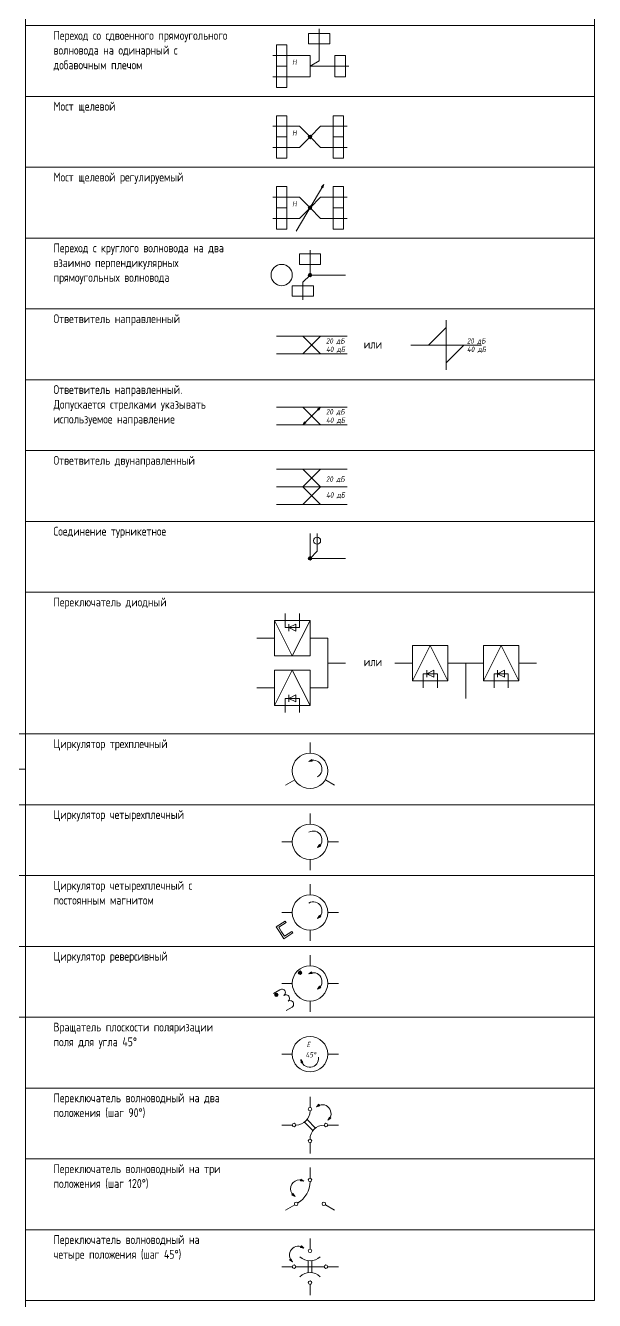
# Model space of a CAD drawing. Header units: millimetres. Extents: x 105 to 909, y -265 to 982.
# Drawn here: x 426.8 to 587.5, y 165.5 to 525.5 of the extents above; entities that cross this region are included whole.
import ezdxf

# ---------------------------------------------------------------- set-up
doc = ezdxf.new("R2010")
doc.units = ezdxf.units.MM
doc.layers.get('0').update_dxf_attribs({"lineweight": 20})
doc.styles.add('GOST', font='')
doc.styles.get('GOST').set_extended_font_data('GOST type A')

msp = doc.modelspace()

# ---------------------------------------------------------------- hatches: boundary and pattern name
h = msp.add_hatch(color=256)
h.dxf.hatch_style = 1
h.paths.add_polyline_path([(506.8, 494.36), (507.16, 494), (507.51, 494.36, 0.414214)])
h.paths.add_polyline_path([(506.8, 494.36, 0.198912), (506.66, 494, 0.198912), (506.8, 493.65), (507.16, 494)])
h.paths.add_polyline_path([(507.16, 494), (506.8, 493.65, 0.414214), (507.51, 493.65)])
h.paths.add_polyline_path([(507.51, 494.36), (507.16, 494), (507.51, 493.65, 0.198912), (507.66, 494, 0.198912)])
h = msp.add_hatch(color=256)
h.dxf.hatch_style = 1
h.paths.add_polyline_path([(510.36, 479.88), (511.08, 480.57), (510.59, 479.74)])
h = msp.add_hatch(color=256)
h.dxf.hatch_style = 1
h.paths.add_polyline_path([(510.81, 479.61), (511.08, 480.57), (510.59, 479.74)])
h = msp.add_hatch(color=256)
h.dxf.hatch_style = 1
h.paths.add_polyline_path([(506.8, 474.36), (507.16, 474), (507.51, 474.36, 0.414214)])
h.paths.add_polyline_path([(506.8, 474.36, 0.198912), (506.66, 474, 0.198912), (506.8, 473.65), (507.16, 474)])
h.paths.add_polyline_path([(507.16, 474), (506.8, 473.65, 0.414214), (507.51, 473.65)])
h.paths.add_polyline_path([(507.51, 474.36), (507.16, 474), (507.51, 473.65, 0.198912), (507.66, 474, 0.198912)])
h = msp.add_hatch(color=256)
h.dxf.hatch_style = 1
h.paths.add_polyline_path([(506.8, 455.35), (507.16, 455), (507.51, 455.35, 0.414214)])
h.paths.add_polyline_path([(506.8, 455.35, 0.198912), (506.66, 455, 0.198912), (506.8, 454.65), (507.16, 455)])
h.paths.add_polyline_path([(507.16, 455), (506.8, 454.65, 0.414214), (507.51, 454.65)])
h.paths.add_polyline_path([(507.51, 455.35), (507.16, 455), (507.51, 454.65, 0.198912), (507.66, 455, 0.198912)])
h = msp.add_hatch(color=256)
h.dxf.hatch_style = 1
h.paths.add_polyline_path([(509.31, 417.2), (510.16, 417.72), (509.49, 417.02)])
h = msp.add_hatch(color=256)
h.dxf.hatch_style = 1
h.paths.add_polyline_path([(509.68, 416.84), (510.16, 417.72), (509.49, 417.02)])
h = msp.add_hatch(color=256)
h.dxf.hatch_style = 1
h.paths.add_polyline_path([(505.64, 413.6), (505.16, 412.72), (505.83, 413.42)])
h = msp.add_hatch(color=256)
h.dxf.hatch_style = 1
h.paths.add_polyline_path([(506.01, 413.24), (505.16, 412.72), (505.83, 413.42)])
h = msp.add_hatch(color=256)
h.dxf.hatch_style = 1
h.paths.add_polyline_path([(506.8, 375.35), (507.16, 375), (507.51, 375.35, 0.414214)])
h.paths.add_polyline_path([(506.8, 375.35, 0.198912), (506.66, 375, 0.198912), (506.8, 374.65), (507.16, 375)])
h.paths.add_polyline_path([(507.16, 375), (506.8, 374.65, 0.414214), (507.51, 374.65)])
h.paths.add_polyline_path([(507.51, 375.35), (507.16, 375), (507.51, 374.65, 0.198912), (507.66, 375, 0.198912)])
h = msp.add_hatch(color=256)
h.dxf.hatch_style = 1
h.paths.add_polyline_path([(507.64, 318.23), (506.8, 317.68), (507.72, 317.99)])
h = msp.add_hatch(color=256)
h.dxf.hatch_style = 1
h.paths.add_polyline_path([(507.8, 317.74), (506.8, 317.68), (507.72, 317.99)])
h = msp.add_hatch(color=256)
h.dxf.hatch_style = 1
h.paths.add_polyline_path([(509.86, 294.18), (509.3, 293.35), (510.03, 293.98)])
h = msp.add_hatch(color=256)
h.dxf.hatch_style = 1
h.paths.add_polyline_path([(510.2, 293.79), (509.3, 293.35), (510.03, 293.98)])
h = msp.add_hatch(color=256)
h.dxf.hatch_style = 1
h.paths.add_polyline_path([(509.86, 274.18), (509.3, 273.35), (510.03, 273.98)])
h = msp.add_hatch(color=256)
h.dxf.hatch_style = 1
h.paths.add_polyline_path([(510.2, 273.79), (509.3, 273.35), (510.03, 273.98)])
h = msp.add_hatch(color=256)
h.dxf.hatch_style = 1
h.paths.add_polyline_path([(504.85, 258.02, 1), (503.85, 258.02, 1)])
h = msp.add_hatch(color=256)
h.dxf.hatch_style = 1
h.paths.add_polyline_path([(507.6, 258.29), (506.8, 257.68), (507.7, 258.05)])
h = msp.add_hatch(color=256)
h.dxf.hatch_style = 1
h.paths.add_polyline_path([(507.79, 257.81), (506.8, 257.68), (507.7, 258.05)])
h = msp.add_hatch(color=256)
h.dxf.hatch_style = 1
h.paths.add_polyline_path([(498.15, 251.76, 1), (497.15, 251.76, 1)])
h = msp.add_hatch(color=256)
h.dxf.hatch_style = 1
h.paths.add_polyline_path([(509.86, 254.18), (509.3, 253.35), (510.03, 253.98)])
h = msp.add_hatch(color=256)
h.dxf.hatch_style = 1
h.paths.add_polyline_path([(510.2, 253.79), (509.3, 253.35), (510.03, 253.98)])
h = msp.add_hatch(color=256)
h.dxf.hatch_style = 1
h.paths.add_polyline_path([(505.14, 232.69), (504.6, 233.53), (504.9, 232.61)])
h = msp.add_hatch(color=256)
h.dxf.hatch_style = 1
h.paths.add_polyline_path([(504.65, 232.53), (504.6, 233.53), (504.9, 232.61)])
h = msp.add_hatch(color=256)
h.dxf.hatch_style = 1
h.paths.add_polyline_path([(509.63, 220.88), (508.97, 220.14), (509.78, 220.67)])
h = msp.add_hatch(color=256)
h.dxf.hatch_style = 1
h.paths.add_polyline_path([(509.92, 220.45), (508.97, 220.14), (509.78, 220.67)])
h = msp.add_hatch(color=256)
h.dxf.hatch_style = 1
h.paths.add_polyline_path([(512.63, 217.27), (512.23, 216.35), (512.83, 217.11)])
h = msp.add_hatch(color=256)
h.dxf.hatch_style = 1
h.paths.add_polyline_path([(513.03, 216.95), (512.23, 216.35), (512.83, 217.11)])
h = msp.add_hatch(color=256)
h.dxf.hatch_style = 1
h.paths.add_polyline_path([(504.44, 199.26), (505.43, 199.19), (504.52, 199.51)])
h = msp.add_hatch(color=256)
h.dxf.hatch_style = 1
h.paths.add_polyline_path([(504.61, 199.75), (505.43, 199.19), (504.52, 199.51)])
h = msp.add_hatch(color=256)
h.dxf.hatch_style = 1
h.paths.add_polyline_path([(502.02, 195.24), (502.94, 194.86), (502.18, 195.45)])
h = msp.add_hatch(color=256)
h.dxf.hatch_style = 1
h.paths.add_polyline_path([(502.33, 195.65), (502.94, 194.86), (502.18, 195.45)])
h = msp.add_hatch(color=256)
h.dxf.hatch_style = 1
h.paths.add_polyline_path([(504.47, 180.45), (505.44, 180.21), (504.59, 180.68)])
h = msp.add_hatch(color=256)
h.dxf.hatch_style = 1
h.paths.add_polyline_path([(504.72, 180.9), (505.44, 180.21), (504.59, 180.68)])
h = msp.add_hatch(color=256)
h.dxf.hatch_style = 1
h.paths.add_polyline_path([(501.41, 176.89), (502.26, 176.36), (501.6, 177.07)])
h = msp.add_hatch(color=256)
h.dxf.hatch_style = 1
h.paths.add_polyline_path([(501.79, 177.24), (502.26, 176.36), (501.6, 177.07)])

# ---------------------------------------------------------------- linework, layer by layer
for p, q in [((426.82, 525.46), (587.5, 525.46)), ((506.76, 523.25), (506.76, 520.25)), ((506.76, 520.25), (506.76, 523.25)), ((506.76, 523.25), (512.76, 523.25)), ((509.76, 515.5), (509.76, 524.5)), ((511.76, 523.25), (509.76, 523.25)), ((512.76, 523.25), (512.76, 520.25)), ((499.66, 520), (497.66, 520)), ((497.66, 520), (500.66, 520)), ((497.66, 514), (497.66, 520)), ((500.66, 520), (500.66, 514)), ((512.76, 520.25), (506.76, 520.25)), ((507.16, 517), (496.66, 517)), ((507.16, 514), (507.16, 517)), ((507.16, 514), (509.76, 515.5)), ((517.16, 517), (514.16, 517)), ((516.16, 517), (514.16, 517)), ((514.16, 517), (517.16, 517)), ((514.16, 511), (514.16, 517)), ((517.16, 517), (517.16, 511)), ((500.66, 514), (497.66, 514)), ((499.66, 514), (497.66, 514)), ((497.66, 514), (500.66, 514)), ((497.66, 508), (497.66, 514)), ((500.66, 514), (500.66, 508)), ((507.16, 514), (518.16, 514)), ((507.16, 511), (507.16, 514)), ((507.16, 511), (496.66, 511)), ((500.66, 508), (497.66, 508)), ((517.16, 511), (514.16, 511)), ((426.82, 505.46), (587.5, 505.46)), ((504.16, 497), (496.66, 497)), ((499.66, 500), (497.66, 500)), ((497.66, 500), (500.66, 500)), ((497.66, 494), (497.66, 500)), ((500.66, 500), (500.66, 494)), ((507.16, 494), (504.16, 497)), ((507.16, 494), (510.16, 497)), ((510.16, 497), (517.66, 497)), ((516.66, 500), (513.66, 500)), ((513.66, 500), (513.66, 494)), ((514.66, 500), (516.66, 500)), ((516.66, 494), (516.66, 500)), ((500.66, 494), (497.66, 494)), ((499.66, 494), (497.66, 494)), ((497.66, 494), (500.66, 494)), ((497.66, 488), (497.66, 494)), ((500.66, 494), (500.66, 488)), ((507.16, 494), (504.16, 491)), ((507.16, 494), (510.16, 491)), ((513.66, 494), (516.66, 494)), ((516.66, 494), (513.66, 494)), ((513.66, 494), (513.66, 488)), ((514.66, 494), (516.66, 494)), ((516.66, 488), (516.66, 494)), ((504.16, 491), (496.66, 491)), ((498.16, 491), (500.16, 491)), ((510.16, 491), (517.66, 491)), ((516.16, 491), (514.16, 491)), ((500.66, 488), (497.66, 488)), ((513.66, 488), (516.66, 488)), ((426.82, 485.46), (587.5, 485.46)), ((499.66, 480), (497.66, 480)), ((497.66, 480), (500.66, 480)), ((497.66, 474), (497.66, 480)), ((500.66, 480), (500.66, 474)), ((511.08, 480.57), (503.23, 467.43)), ((511.08, 480.57), (510.36, 479.88)), ((510.36, 479.88), (510.59, 479.74)), ((510.81, 479.61), (510.59, 479.74)), ((511.08, 480.57), (510.81, 479.61)), ((516.66, 480), (513.66, 480)), ((513.66, 480), (513.66, 474)), ((514.66, 480), (516.66, 480)), ((516.66, 474), (516.66, 480)), ((504.16, 477), (496.66, 477)), ((507.16, 474), (504.16, 477)), ((507.16, 474), (510.16, 477)), ((510.16, 477), (517.66, 477)), ((500.66, 474), (497.66, 474)), ((499.66, 474), (497.66, 474)), ((497.66, 474), (500.66, 474)), ((497.66, 468), (497.66, 474)), ((500.66, 474), (500.66, 468)), ((507.16, 474), (504.16, 471)), ((507.16, 474), (510.16, 471)), ((513.66, 474), (516.66, 474)), ((516.66, 474), (513.66, 474)), ((513.66, 474), (513.66, 468)), ((514.66, 474), (516.66, 474)), ((516.66, 468), (516.66, 474)), ((504.16, 471), (496.66, 471)), ((500.66, 468), (497.66, 468)), ((498.16, 471), (500.16, 471)), ((510.16, 471), (517.66, 471)), ((513.66, 468), (516.66, 468)), ((516.16, 471), (514.16, 471)), ((426.82, 465.46), (587.5, 465.46)), ((504.16, 461), (504.16, 458)), ((504.16, 458), (504.16, 461)), ((504.16, 461), (510.16, 461)), ((507.16, 461), (505.16, 461)), ((507.16, 455), (507.16, 462)), ((509.16, 461), (507.16, 461)), ((509.16, 461), (507.16, 461)), ((510.16, 461), (510.16, 458)), ((510.16, 458), (504.16, 458)), ((507.16, 455), (505.16, 453)), ((507.16, 455), (517.16, 455)), ((502.15, 452), (502.15, 449)), ((502.15, 449), (502.15, 452)), ((502.15, 452), (508.15, 452)), ((505.16, 453), (505.16, 448)), ((508.15, 452), (508.15, 449)), ((508.15, 449), (502.15, 449)), ((503.16, 449), (507.16, 449)), ((507.16, 449), (505.16, 449)), ((426.82, 445.46), (587.5, 445.46)), ((540.62, 435.22), (545.62, 440.22)), ((545.62, 442.22), (545.62, 428.22)), ((517.66, 437.72), (497.66, 437.72)), ((505.16, 437.72), (510.16, 432.72)), ((510.16, 437.72), (505.16, 432.72)), ((505.16, 437.72), (510.16, 437.72)), ((517.66, 432.72), (497.66, 432.72)), ((505.16, 432.72), (510.16, 432.72)), ((535.62, 435.22), (555.62, 435.22)), ((545.62, 430.22), (550.62, 435.22)), ((426.82, 425.46), (587.5, 425.46)), ((517.66, 417.72), (497.66, 417.72)), ((505.16, 417.72), (510.16, 412.72)), ((510.16, 417.72), (505.16, 412.72)), ((505.16, 417.72), (510.16, 417.72)), ((510.16, 417.72), (509.31, 417.2)), ((510.16, 417.72), (509.68, 416.84)), ((509.31, 417.2), (509.49, 417.02)), ((509.68, 416.84), (509.49, 417.02)), ((517.66, 412.72), (497.66, 412.72)), ((505.16, 412.72), (505.64, 413.6)), ((505.16, 412.72), (506.01, 413.24)), ((505.16, 412.72), (510.16, 412.72)), ((505.64, 413.6), (505.83, 413.42)), ((506.01, 413.24), (505.83, 413.42)), ((426.82, 405.46), (587.5, 405.46)), ((517.66, 400.22), (497.66, 400.22)), ((505.16, 400.22), (510.16, 395.22)), ((510.16, 400.22), (505.16, 395.22)), ((505.16, 400.22), (510.16, 400.22)), ((517.66, 395.22), (497.66, 395.22)), ((517.66, 395.22), (497.66, 395.22)), ((505.16, 395.22), (510.16, 395.22)), ((505.16, 395.22), (510.16, 390.22)), ((510.16, 395.22), (505.16, 390.22)), ((505.16, 395.22), (510.16, 395.22)), ((517.66, 390.22), (497.66, 390.22)), ((505.16, 390.22), (510.16, 390.22)), ((426.82, 385.46), (587.5, 385.46)), ((507.16, 375), (507.16, 382)), ((509.16, 377), (509.16, 382)), ((507.16, 375), (509.16, 377)), ((507.16, 375), (517.16, 375)), ((426.82, 365.46), (587.5, 365.46)), ((502.16, 357.46), (497.16, 357.46)), ((497.16, 357.46), (497.16, 347.46)), ((497.16, 357.46), (502.16, 347.46)), ((500.16, 355.46), (500.16, 359.46)), ((501.16, 354.46), (501.16, 356.46)), ((503.16, 356.46), (501.16, 355.46)), ((507.16, 357.46), (502.16, 357.46)), ((502.16, 347.46), (507.16, 357.46)), ((503.16, 354.46), (503.16, 356.46)), ((504.16, 355.46), (504.16, 359.46)), ((507.16, 352.46), (507.16, 357.46)), ((504.16, 355.46), (500.16, 355.46)), ((500.16, 355.46), (501.16, 355.46)), ((501.16, 355.46), (501.16, 354.46)), ((501.16, 355.46), (503.16, 354.46)), ((502.16, 355.46), (504.16, 355.46)), ((504.16, 355.46), (503.16, 355.46)), ((503.16, 355.46), (503.16, 354.46)), ((497.16, 352.46), (492.16, 352.46)), ((512.16, 352.46), (507.16, 352.46)), ((507.16, 347.46), (507.16, 352.46)), ((512.16, 345.46), (512.16, 352.46)), ((512.16, 352.46), (512.16, 338.46)), ((512.16, 338.46), (512.16, 352.46)), ((536.12, 340.42), (536.12, 350.42)), ((536.12, 350.42), (546.12, 350.42)), ((536.12, 340.42), (541.12, 350.42)), ((541.12, 350.42), (546.12, 340.42)), ((546.12, 350.42), (546.12, 345.42)), ((556.12, 340.42), (556.12, 350.42)), ((556.12, 350.42), (566.12, 350.42)), ((556.12, 340.42), (561.12, 350.42)), ((561.12, 350.42), (566.12, 340.42)), ((566.12, 350.42), (566.12, 345.42)), ((497.16, 347.46), (507.16, 347.46)), ((497.16, 333.46), (497.16, 343.46)), ((497.16, 343.46), (507.16, 343.46)), ((497.16, 333.46), (502.16, 343.46)), ((502.16, 343.46), (507.16, 333.46)), ((507.16, 343.46), (507.16, 338.46)), ((517.16, 345.46), (512.16, 345.46)), ((517.16, 345.46), (512.16, 345.46)), ((517.16, 345.46), (512.16, 345.46)), ((536.12, 345.42), (531.12, 345.42)), ((543.12, 342.42), (539.12, 342.42)), ((539.12, 342.42), (539.12, 338.42)), ((539.12, 342.42), (540.12, 342.42)), ((540.12, 342.42), (540.12, 343.42)), ((540.12, 343.42), (540.12, 341.42)), ((540.12, 342.42), (542.12, 343.42)), ((542.12, 341.42), (540.12, 342.42)), ((541.12, 342.42), (543.12, 342.42)), ((542.12, 342.42), (542.12, 343.42)), ((542.12, 343.42), (542.12, 341.42)), ((543.12, 342.42), (542.12, 342.42)), ((543.12, 342.42), (543.12, 338.42)), ((546.12, 345.42), (546.12, 340.42)), ((546.12, 345.42), (556.12, 345.42)), ((551.12, 345.42), (551.12, 335.42)), ((563.12, 342.42), (559.12, 342.42)), ((559.12, 342.42), (559.12, 338.42)), ((559.12, 342.42), (560.12, 342.42)), ((560.12, 342.42), (560.12, 343.42)), ((560.12, 343.42), (560.12, 341.42)), ((560.12, 342.42), (562.12, 343.42)), ((562.12, 341.42), (560.12, 342.42)), ((561.12, 342.42), (563.12, 342.42)), ((562.12, 342.42), (562.12, 343.42)), ((562.12, 343.42), (562.12, 341.42)), ((563.12, 342.42), (562.12, 342.42)), ((563.12, 342.42), (563.12, 338.42)), ((566.12, 345.42), (566.12, 340.42)), ((566.12, 345.42), (571.12, 345.42)), ((497.16, 338.46), (492.16, 338.46)), ((512.16, 338.46), (507.16, 338.46)), ((507.16, 338.46), (507.16, 333.46)), ((541.12, 340.42), (536.12, 340.42)), ((546.12, 340.42), (541.12, 340.42)), ((561.12, 340.42), (556.12, 340.42)), ((566.12, 340.42), (561.12, 340.42)), ((504.16, 335.46), (500.16, 335.46)), ((500.16, 335.46), (500.16, 331.46)), ((500.16, 335.46), (501.16, 335.46)), ((501.16, 335.46), (501.16, 336.46)), ((501.16, 336.46), (501.16, 334.46)), ((501.16, 335.46), (503.16, 336.46)), ((503.16, 334.46), (501.16, 335.46)), ((502.16, 335.46), (504.16, 335.46)), ((503.16, 335.46), (503.16, 336.46)), ((503.16, 336.46), (503.16, 334.46)), ((504.16, 335.46), (503.16, 335.46)), ((504.16, 335.46), (504.16, 331.46)), ((502.16, 333.46), (497.16, 333.46)), ((507.16, 333.46), (502.16, 333.46)), ((266.13, 325.46), (426.82, 325.46)), ((426.82, 325.46), (587.5, 325.46)), ((507.16, 320), (507.16, 323)), ((506.8, 317.68), (507.64, 318.23)), ((506.8, 317.68), (507.8, 317.74)), ((507.64, 318.23), (507.72, 317.99)), ((507.8, 317.74), (507.72, 317.99)), ((266.13, 315.46), (426.82, 315.46)), ((502.83, 312.5), (500.23, 311)), ((511.49, 312.5), (514.09, 311)), ((266.13, 305.46), (426.82, 305.46)), ((426.82, 305.46), (587.5, 305.46)), ((507.16, 300), (507.16, 303)), ((502.16, 295), (499.16, 295)), ((509.3, 293.35), (509.86, 294.18)), ((509.3, 293.35), (510.2, 293.79)), ((509.86, 294.18), (510.03, 293.98)), ((510.2, 293.79), (510.03, 293.98)), ((512.16, 295), (515.16, 295)), ((507.16, 290), (507.16, 287)), ((266.13, 285.46), (426.82, 285.46)), ((426.82, 285.46), (587.5, 285.46)), ((507.16, 280), (507.16, 283)), ((502.16, 275), (499.16, 275)), ((509.3, 273.35), (509.86, 274.18)), ((509.3, 273.35), (510.2, 273.79)), ((509.86, 274.18), (510.03, 273.98)), ((510.2, 273.79), (510.03, 273.98)), ((512.16, 275), (515.16, 275)), ((497.64, 270.99), (500.16, 272.61)), ((498.72, 269.3), (497.64, 270.99)), ((498.33, 270.84), (500.44, 272.19)), ((498.33, 270.84), (499.14, 269.58)), ((500.44, 272.19), (500.16, 272.61)), ((498.72, 269.3), (499.81, 267.62)), ((499.96, 268.31), (499.14, 269.57)), ((499.81, 267.62), (502.33, 269.24)), ((502.06, 269.67), (499.96, 268.31)), ((502.06, 269.67), (502.33, 269.24)), ((507.16, 270), (507.16, 267)), ((266.13, 265.46), (426.82, 265.46)), ((426.82, 265.46), (587.5, 265.46)), ((507.16, 260), (507.16, 263)), ((506.8, 257.68), (507.6, 258.29)), ((506.8, 257.68), (507.79, 257.81)), ((507.6, 258.29), (507.7, 258.05)), ((507.79, 257.81), (507.7, 258.05)), ((498.62, 253.19), (496.89, 252.19)), ((502.16, 255), (499.16, 255)), ((509.3, 253.35), (509.86, 254.18)), ((509.3, 253.35), (510.2, 253.79)), ((509.86, 254.18), (510.03, 253.98)), ((510.2, 253.79), (510.03, 253.98)), ((512.16, 255), (515.16, 255)), ((507.16, 250), (507.16, 247)), ((266.13, 245.46), (426.82, 245.46)), ((426.82, 245.46), (587.5, 245.46)), ((502.13, 248.32), (500.4, 247.32)), ((502.16, 235), (499.16, 235)), ((512.16, 235), (515.16, 235)), ((504.6, 233.53), (505.14, 232.69)), ((504.6, 233.53), (504.65, 232.53)), ((504.65, 232.53), (504.9, 232.61)), ((505.14, 232.69), (504.9, 232.61)), ((426.82, 225.46), (587.5, 225.46)), ((507.16, 220), (507.16, 223)), ((508.97, 220.14), (509.63, 220.88)), ((508.97, 220.14), (509.92, 220.45)), ((509.63, 220.88), (509.78, 220.67)), ((509.92, 220.45), (509.78, 220.67)), ((508.71, 214.16), (506.32, 216.55)), ((512.23, 216.35), (512.63, 217.27)), ((512.23, 216.35), (513.03, 216.95)), ((512.63, 217.27), (512.83, 217.11)), ((513.03, 216.95), (512.83, 217.11)), ((502.16, 215), (499.16, 215)), ((508, 213.45), (505.61, 215.84)), ((512.16, 215), (515.16, 215)), ((507.16, 210), (507.16, 207)), ((426.82, 205.46), (587.5, 205.46)), ((507.16, 200), (507.16, 203)), ((504.44, 199.26), (504.52, 199.51)), ((505.43, 199.19), (504.44, 199.26)), ((504.61, 199.75), (504.52, 199.51)), ((505.43, 199.19), (504.61, 199.75)), ((502.02, 195.24), (502.18, 195.45)), ((502.94, 194.86), (502.02, 195.24)), ((502.33, 195.65), (502.18, 195.45)), ((502.94, 194.86), (502.33, 195.65)), ((502.83, 192.5), (500.23, 191)), ((511.49, 192.5), (514.09, 191)), ((426.82, 185.46), (587.5, 185.46)), ((504.47, 180.45), (504.59, 180.68)), ((505.44, 180.21), (504.47, 180.45)), ((504.72, 180.9), (504.59, 180.68)), ((505.44, 180.21), (504.72, 180.9)), ((507.16, 180), (507.16, 183)), ((501.41, 176.89), (501.6, 177.07)), ((502.26, 176.36), (501.41, 176.89)), ((501.79, 177.24), (501.6, 177.07)), ((502.26, 176.36), (501.79, 177.24)), ((506.66, 173.31), (506.66, 176.69)), ((507.66, 173.31), (507.66, 176.69)), ((502.16, 175), (499.16, 175)), ((503.16, 175), (511.16, 175)), ((512.16, 175), (515.16, 175)), ((507.16, 170), (507.16, 167)), ((426.82, 165.46), (587.5, 165.46))]:
    msp.add_line(p, q)
for points in [[(266.13, 731.71), (426.82, 731.71), (426.82, -264.54), (266.13, -264.54)], [(426.82, 731.71), (587.5, 731.71), (587.5, 165.46), (426.82, 165.46)]]:
    msp.add_lwpolyline(points, close=True)
for centre, radius in [((507.16, 494), 0.5), ((507.16, 474), 0.5), ((499.16, 455), 3), ((507.16, 455), 0.5), ((509.16, 380), 1), ((507.16, 375), 0.5), ((507.16, 315), 5), ((507.16, 295), 5), ((507.16, 275), 5), ((507.16, 255), 5), ((504.35, 258.02), 0.5), ((497.65, 251.76), 0.5), ((507.16, 235), 5), ((507.16, 219.5), 0.5), ((502.66, 215), 0.5), ((511.66, 215), 0.5), ((507.16, 210.5), 0.5), ((507.16, 199.5), 0.5), ((503.26, 192.75), 0.5), ((511.06, 192.75), 0.5), ((507.16, 179.5), 0.5), ((502.66, 175), 0.5), ((511.66, 175), 0.5), ((507.16, 170.5), 0.5)]:
    msp.add_circle(centre, radius)
for centre, radius, start, end in [((508.05, 315.52), 2.5, 300, 120), ((508.05, 295.52), 2.5, 300, 120), ((508.05, 275.52), 2.5, 300, 120), ((508.05, 255.52), 2.5, 300, 120), ((499.2, 252.38), 1, 305.84, 125.84), ((500.37, 250.76), 1, 305.84, 125.84), ((501.55, 249.13), 1, 305.84, 125.84), ((507.08, 233.83), 2.5, 187.0728, 7.0728), ((510.6, 218.25), 2.5, 310.7846, 130.7846), ((503.16, 219), 4, 270, 0), ((511.16, 211), 4, 90, 180), ((504.19, 197.02), 2.5, 60.0952, 240.0952), ((500.23, 199), 6.93, 300, 0), ((503.85, 178.29), 2.5, 50.4385, 230.4385), ((507.16, 180.66), 4, 225, 315), ((507.16, 169.34), 4, 45, 135)]:
    msp.add_arc(centre, radius, start, end)

# ---------------------------------------------------------------- texts
at = {"char_height": 2.5, "attachment_point": 1, "style": 'GOST'}
for s, width, insert in [('Переход со сдвоенного прямоугольного волновода на одинарный с добавочным плечом', 49.0319, (434.73, 523.92)), ('Мост щелевой', 49.0319, (434.73, 503.92)), ('Мост щелевой регулируемый', 49.0319, (434.73, 483.92)), ('Переход с круглого волновода на два взаимно перпендикулярных прямоугольных волновода', 49.0319, (434.73, 463.92)), ('Ответвитель направленный', 49.0319, (434.73, 443.92)), ('или', 31.5734, (522.35, 436.73)), ('Ответвитель направленный.\\PДопускается стрелками указывать используемое направление', 49.0319, (434.73, 423.92)), ('Ответвитель двунаправленный', 49.0319, (434.73, 403.92)), ('Соединение турникетное', 49.0319, (434.73, 383.92)), ('Переключатель диодный', 49.0319, (434.73, 363.92)), ('или', 31.5734, (522.35, 347.05)), ('Циркулятор трехплечный', 49.0319, (434.73, 323.92)), ('Циркулятор четырехплечный', 49.0319, (434.73, 303.92)), ('Циркулятор четырехплечный с постоянным магнитом', 49.0319, (434.73, 283.92)), ('Циркулятор реверсивный', 49.0319, (434.73, 263.92)), ('Вращатель плоскости поляризации поля для угла 45%%D', 49.0319, (434.73, 243.92)), ('Переключатель волноводный на два положения (шаг 90%%D)', 49.0319, (434.73, 223.92)), ('Переключатель волноводный на три положения (шаг 120%%D)', 49.0319, (434.73, 203.92)), ('Переключатель волноводный на четыре положения (шаг 45%%D)', 49.0319, (434.73, 183.92))]:
    msp.add_mtext_dynamic_manual_height_columns(s, width=width, gutter_width=12.5, heights=[0], dxfattribs=dict(at, insert=insert))
at = {"char_height": 1.5, "attachment_point": 1, "style": 'GOST'}
for s, insert, width in [('{\\Q10;Н}', (502.12, 515.86), 0.4728), ('{\\Q10;Н}', (502.12, 495.86), 0.4728), ('{\\Q10;Н}', (502.12, 475.86), 0.4728), ('{\\Q10;20 дБ}', (511.67, 437.16), 13.0193), ('{\\Q10;20 дБ}', (551.46, 437.16), 13.0193), ('{\\Q10;40 дБ}', (511.7, 434.77), 13.0193), ('{\\Q10;40 дБ}', (551.49, 434.77), 13.0193), ('{\\Q10;20 дБ}', (511.67, 417.16), 13.0193), ('{\\Q10;40 дБ}', (511.7, 414.77), 13.0193), ('{\\Q10;20 дБ}', (511.67, 398.16), 13.0193), ('{\\Q10;40 дБ}', (511.7, 393.65), 13.0193), ('{\\Q10;Е}', (506.23, 238.5), 0.1316), ('{\\Q10;45%%D}', (505.89, 235.59), 0.1316)]:
    msp.add_mtext(s, dxfattribs=dict(at, insert=insert, width=width))

doc.saveas('drawing.dxf')
